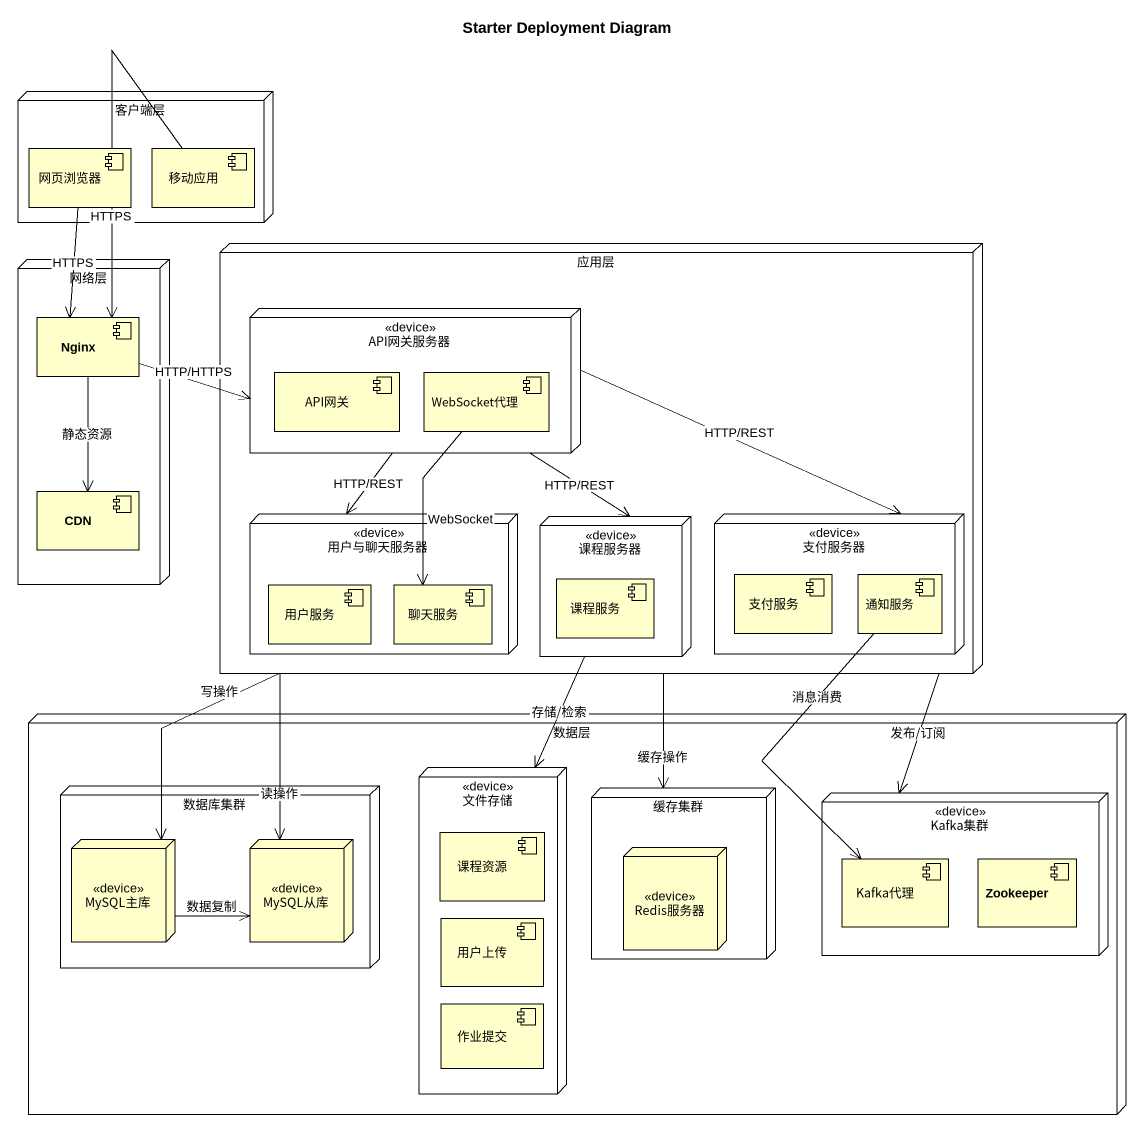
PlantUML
@startuml
title Starter Deployment Diagram
node 客户端层 {
  component 网页浏览器
  component 移动应用
}
node 网络层 {
  component Nginx
  component CDN
}
node 应用层 {
  node API网关服务器 <<device>> {
    component API网关
    component WebSocket代理
  }
  node 用户与聊天服务器 <<device>> {
    component 用户服务
    component 聊天服务
  }
  node 课程服务器 <<device>> {
    component 课程服务
  }
  node 支付服务器 <<device>> {
    component 支付服务
    component 通知服务
  }
}
node 数据层 {
  node 数据库集群 {
    node MySQL主库 <<device>>
    node MySQL从库 <<device>>
  }
  node 文件存储 <<device>> {
    component 课程资源
    component 用户上传
    component 作业提交
  }
  node 缓存集群 {
    node Redis服务器 <<device>>
  }
  node Kafka集群 <<device>> {
    component Kafka代理
    component Zookeeper
  }
}
网页浏览器 --> Nginx : HTTPS
移动应用 --> Nginx : HTTPS
应用层 --> 缓存集群 : 缓存操作
应用层 --> Kafka集群 : 发布/订阅
应用层 --> MySQL主库 : 写操作
应用层 --> MySQL从库 : 读操作
Nginx -right-> API网关服务器 : HTTP/HTTPS
Nginx --> CDN : 静态资源
API网关服务器 --> 用户与聊天服务器 : HTTP/REST
API网关服务器 --> 课程服务器 : HTTP/REST
API网关服务器 -right-> 支付服务器 : HTTP/REST
WebSocket代理 --> 聊天服务 : WebSocket
课程服务器 --> 文件存储 : 存储/检索
通知服务 --> Kafka代理 : 消息消费
MySQL主库 -right-> MySQL从库 : 数据复制
@enduml
